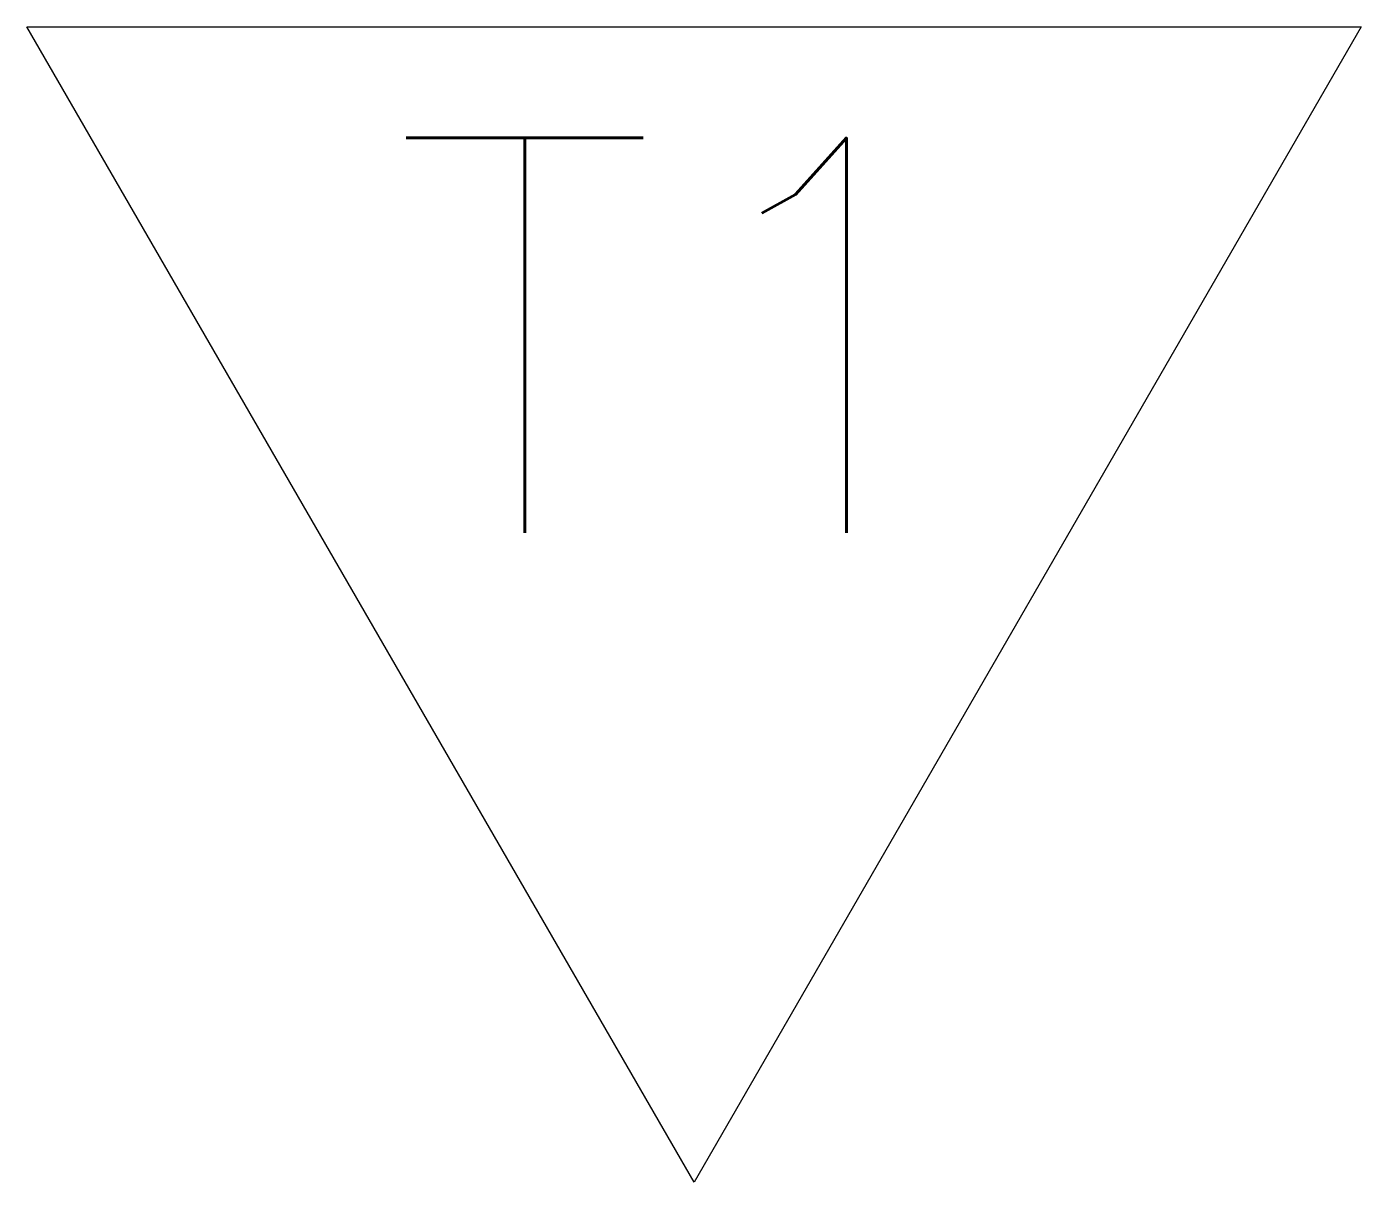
# Model space of a CAD drawing. Header units: millimetres. Extents: x -10186.138 to -10185.462, y 56.998 to 57.584.
import ezdxf
from ezdxf.enums import TextEntityAlignment as Align

# ---------------------------------------------------------------- set-up
doc = ezdxf.new("R2010")
doc.units = ezdxf.units.MM
doc.header["$LTSCALE"] = 10
doc.layers.add('Tub_símbolos', color=2, linetype='Continuous')
doc.styles.add('r80', font='romans.shx')

msp = doc.modelspace()

# ---------------------------------------------------------------- linework, layer by layer
at = {"layer": 'Tub_símbolos', "color": 1}
msp.add_lwpolyline([(-10186.13795, 57.58355), (-10185.46208, 57.58355), (-10185.80001, 56.99823)], close=True, dxfattribs=at)

# ---------------------------------------------------------------- texts
at = {"layer": 'Tub_símbolos', "style": 'r80'}
msp.add_attdef('T1', text='', height=0.2, dxfattribs=at).set_placement((-10185.80001, 57.42718), align=Align.MIDDLE)

doc.saveas('drawing.dxf')
